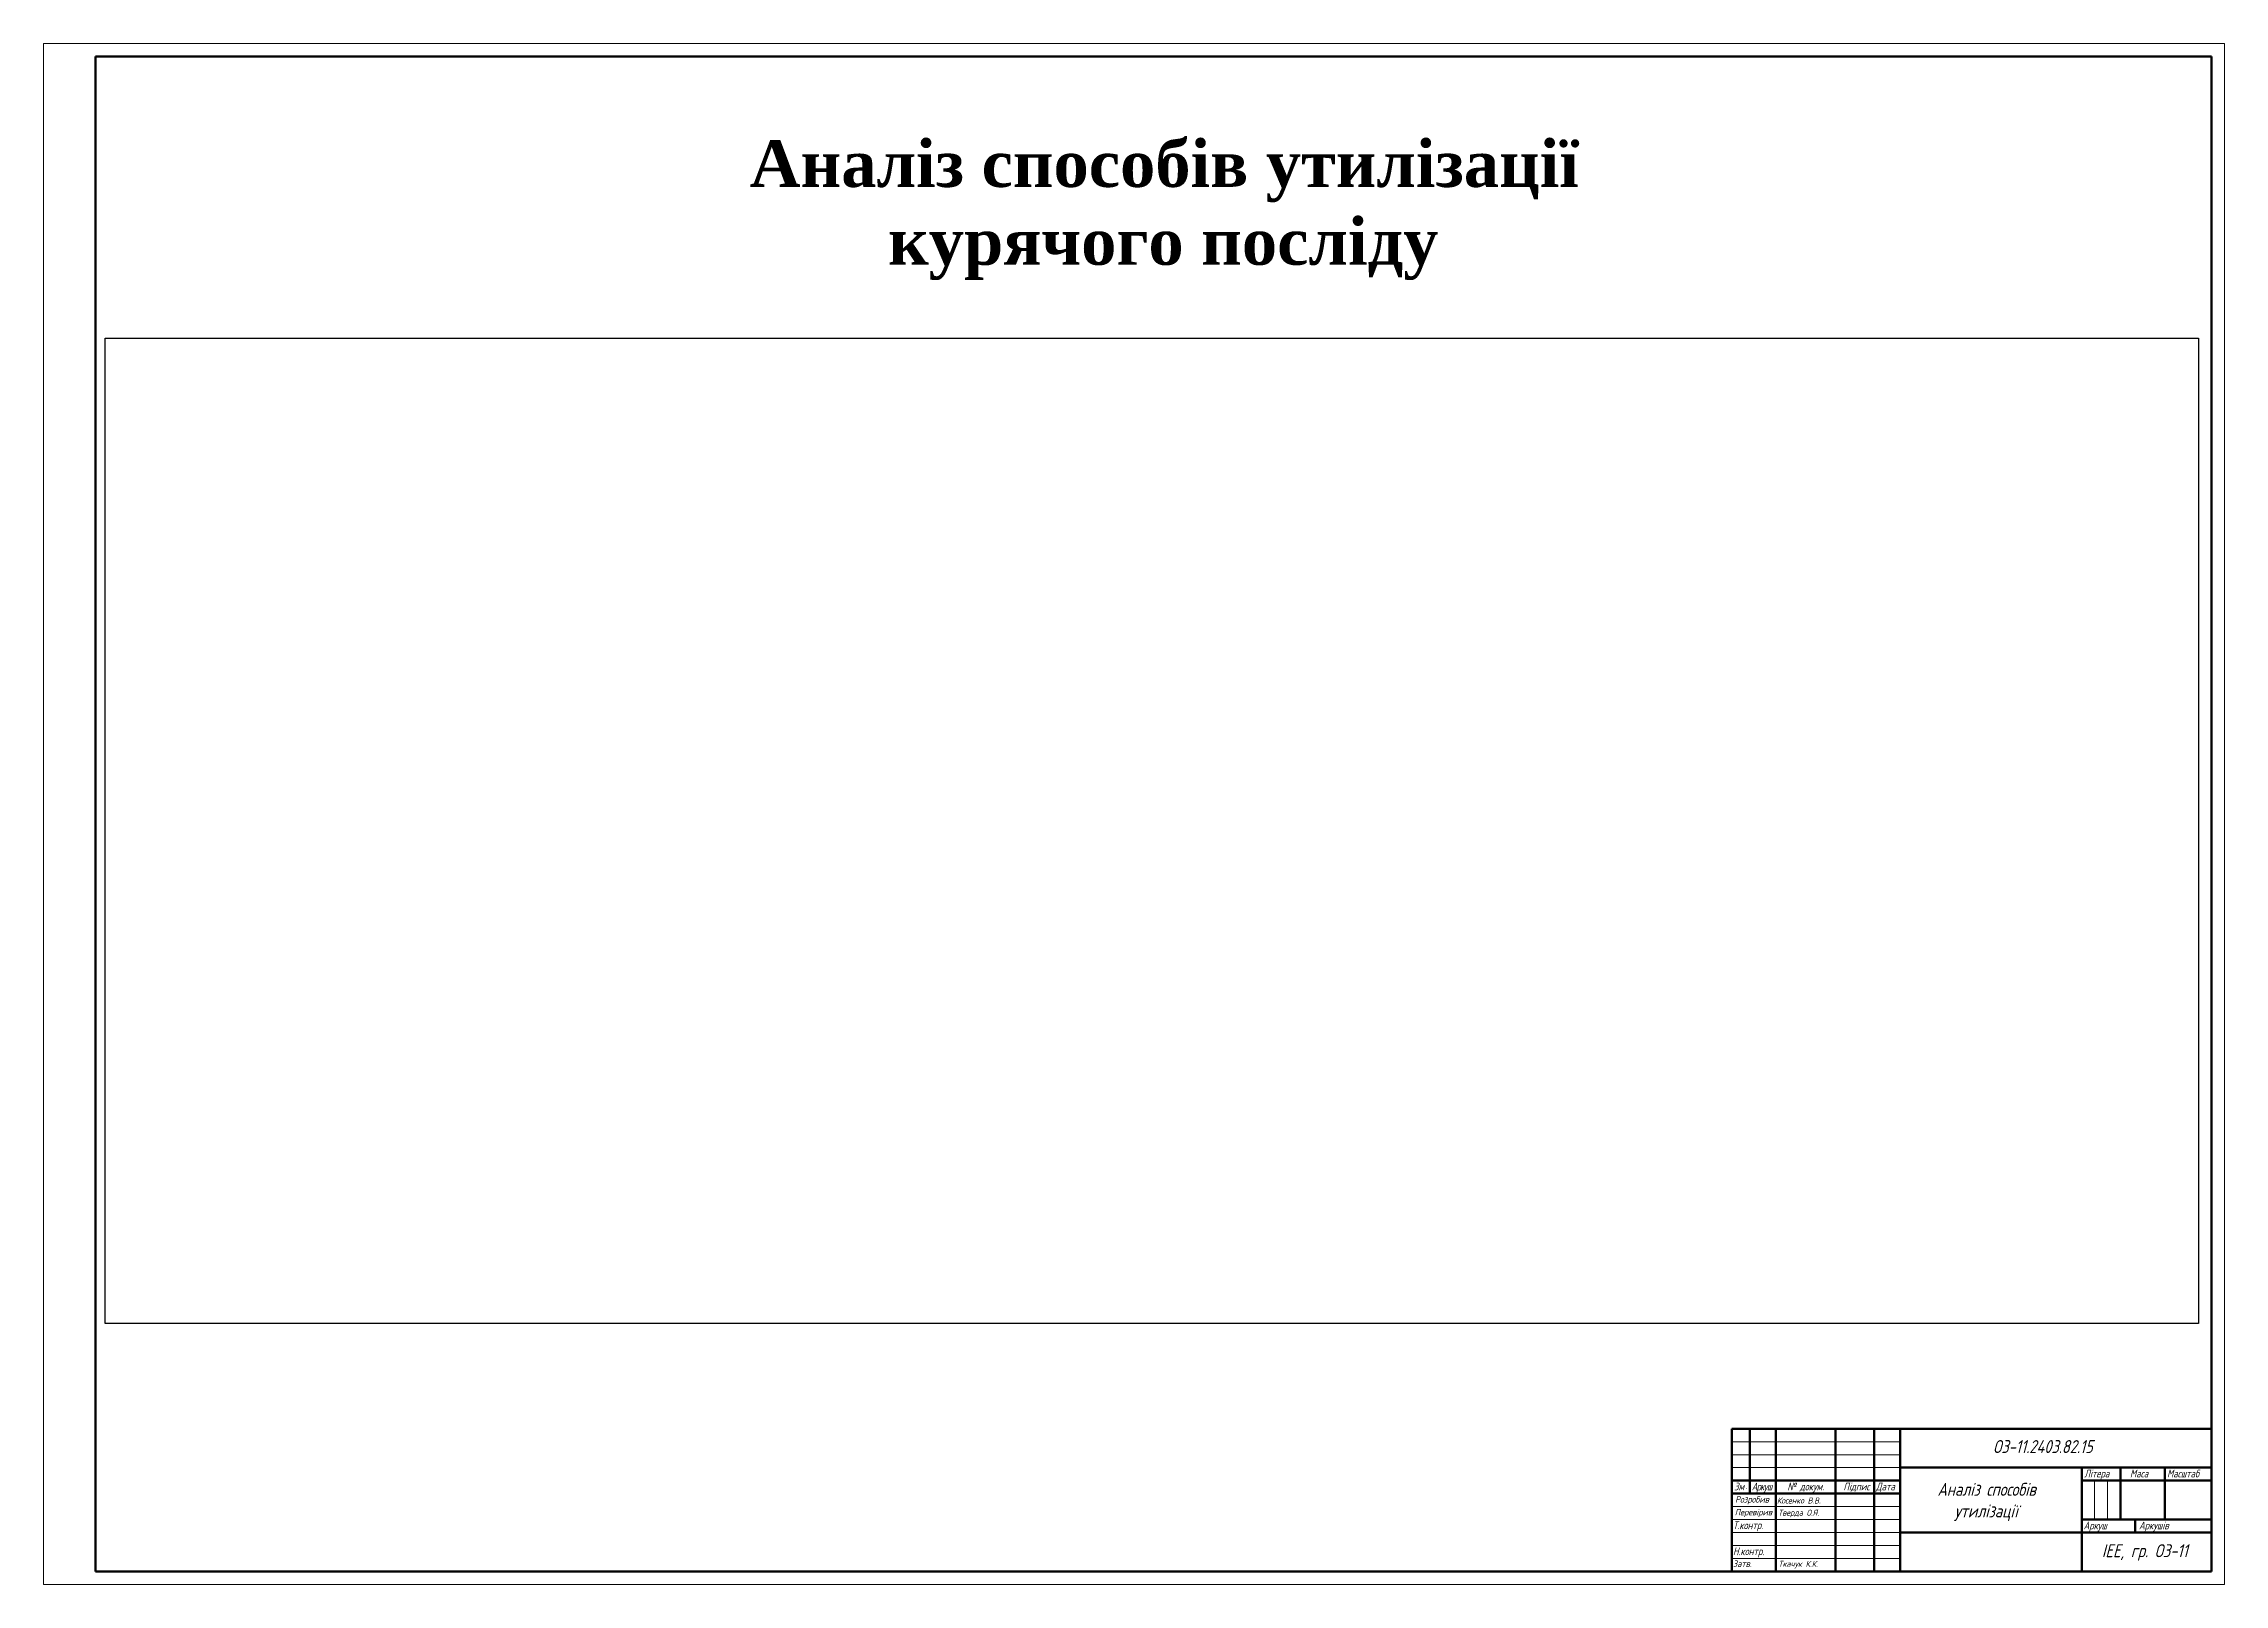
# Model space of a CAD drawing. Header units: millimetres. Extents: x 2024 to 2865, y 1521 to 2115.
import ezdxf

# ---------------------------------------------------------------- set-up
doc = ezdxf.new("R2010")
doc.units = ezdxf.units.MM
doc.linetypes.add('K5LT_BASIC', pattern=[0])
doc.linetypes.add('K5LT_THIN', pattern=[0])
doc.styles.add('KTEXTSTYLE', font='bgothl.ttf', dxfattribs={"width": 0.96, "height": 5})
doc.styles.get("Standard").update_dxf_attribs({"font": 'arial.ttf'})
doc.styles.add('стиль1', font='GOST_A.TTF', dxfattribs={"oblique": 15})
picture_1 = doc.add_image_def('image1.jpg', size_in_pixel=(1777, 836))

# ---------------------------------------------------------------- blocks, each defined once
blk = doc.blocks.new('U0')
at = {"color": 7, "linetype": 'K5LT_THIN', "lineweight": 18}
for p, q in [((0, 0), (0, 594)), ((0, 594), (841, 594)), ((841, 594), (841, 0)), ((651, 55), (716, 55)), ((651, 50), (716, 50)), ((651, 45), (716, 45)), ((790.96, 25), (790.96, 40)), ((795.98, 25), (795.98, 40)), ((651, 30), (716, 30)), ((651, 25), (716, 25)), ((651, 20), (716, 20)), ((651, 15), (716, 15)), ((651, 10), (716, 10)), ((841, 0), (0, 0))]:
    blk.add_line(p, q, dxfattribs=at)
at = {"color": 7, "linetype": 'K5LT_BASIC', "lineweight": 60}
for p, q in [((20, 5), (20, 589)), ((20, 589), (836, 589)), ((836, 589), (836, 5)), ((651, 60), (836, 60)), ((651, 5), (651, 60)), ((658, 35), (658, 60)), ((668, 5), (668, 60)), ((691, 5), (691, 60)), ((706, 5), (706, 60)), ((716, 5), (716, 60)), ((716, 45), (836, 45)), ((786, 5), (786, 45)), ((801, 25), (801, 45)), ((818, 25), (818, 45)), ((651, 40), (716, 40)), ((651, 35), (716, 35)), ((786, 40), (801, 40)), ((801, 40), (836, 40)), ((716, 20), (786, 20)), ((786, 25), (836, 25)), ((786, 20), (836, 20)), ((806.57, 20), (806.57, 25)), ((836, 5), (20, 5))]:
    blk.add_line(p, q, dxfattribs=at)
at = {"color": 7, "insert": (8.77, 258.85), "char_height": 2.5, "attachment_point": 1, "rotation": 90, "style": 'KTEXTSTYLE'}
blk.add_mtext('\\H3.5;\\W0.965;\\Q15;\\Q15; ', dxfattribs=at)
at = {"color": 7, "attachment_point": 1, "style": 'стиль1'}
for s, insert, char_height in [('Літера', (786.98, 44.23), 3), ('Маса', (804.6, 44.23), 3), ('Масштаб', (818.89, 44.25), 3), ('Зм', (651.95, 39.23), 3), ('Розробив', (652.31, 34.02), 2.5), ('.', (656.4, 39.23), 2.5), ('{\\T0.85;Аркуш}', (658.71, 39.23), 3), ('№ докум.', (672.45, 39.23), 3), ('Підпис', (694.08, 39.23), 3), ('Дата', (706.62, 39.23), 3), ('Перевірив', (652.19, 29.09), 2.5), ('Т.контр.', (651.5, 24.28), 3), ('Аркуш', (786.72, 24.23), 3), ('Аркушів', (808.08, 24.23), 3), ('Затв.', (651.5, 9.23), 2.5), ('Н.контр.', (651.5, 14.25), 3)]:
    blk.add_mtext(s, dxfattribs=dict(at, insert=insert, char_height=char_height))

msp = doc.modelspace()

# ---------------------------------------------------------------- block references
msp.add_blockref('U0', (2023.88, 1521.42))

# ---------------------------------------------------------------- texts
at = {"insert": (2154.49, 2078.17), "char_height": 18, "attachment_point": 1}
msp.add_mtext_dynamic_manual_height_columns('\\pi141.7;{\\fTimes New Roman|b1|i0|c204|p18;Аналіз способів утилізації \\fTimes New Roman|b1|i0|c0|p18;\\P\\pi195.09;\\fTimes New Roman|b1|i0|c204|p18;курячого посліду}', width=596.9251, gutter_width=12.5, heights=[0], dxfattribs=at)
at = {"attachment_point": 1, "style": 'стиль1'}
for s, width, heights, insert, char_height in [('ОЗ-11.2403.82.15', 58.5554, [0], (2775.69, 1577.05), 5), ('\\pi14.236;Аналіз способів \\P\\pi20.851;утилізації', 68.2399, [0], (2739.98, 1560.56), 5), ('Косенко В.В.', 24.6868, [6.09], (2692.33, 1554.89), 2.3), ('Тверда О.Я.', 22.865, [0], (2692.8, 1550.21), 2.3), ('ІЕЕ, гр. ОЗ-11', 49.7974, [0], (2817.67, 1536.9), 5), ('Ткачук К.К.', 23.0241, [0], (2692.9, 1530.49), 2.3)]:
    msp.add_mtext_dynamic_manual_height_columns(s, width=width, gutter_width=12.5, heights=heights, dxfattribs=dict(at, insert=insert, char_height=char_height))

# ---------------------------------------------------------------- pictures from other files: only their frames are drawn
image = msp.add_image(picture_1, insert=(2047.67, 1622.05), size_in_units=(807.23, 379.76))
image.dxf.flags = 7

doc.saveas('drawing.dxf')
